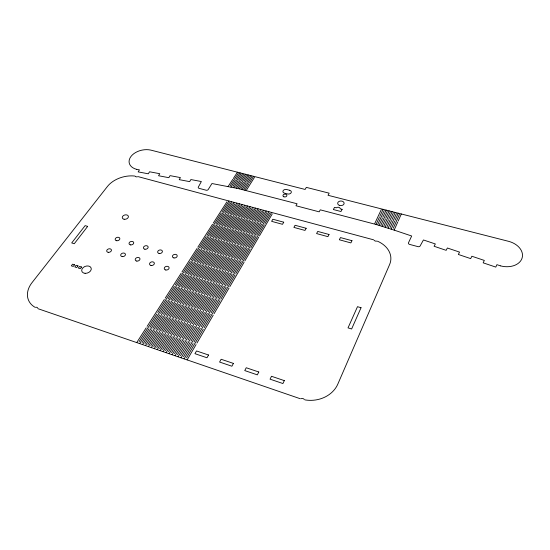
<?xml version="1.0" encoding="UTF-8"?>
<svg xmlns="http://www.w3.org/2000/svg" width="550" height="550" viewBox="0 0 550 550"><rect width="100%" height="100%" fill="white"/><g stroke="black" fill="none" stroke-linecap="round" stroke-linejoin="round"><path stroke-width="0.82" d="M136.599 169.338L139.425 169.868L138.167 171.889L148.321 173.807L149.559 171.779L159.768 173.704L158.551 175.739L168.85 177.691L170.053 175.636L180.414 177.588L179.231 179.651L189.688 181.631L190.843 179.554L201.355 181.534L198.351 187.034A1.554 1.073 -9.8 0 0 199.086 188.341L206.119 190.211A1.561 1.079 -9.4 0 0 208.202 189.544L211.942 183.528L238.356 188.602L297.082 203.768L295.969 205.748L319.192 211.846L320.265 209.839L375.753 224.386L394.158 230.113L397.732 222.056M398.159 221.093L401.321 213.978M393.229 228.305L399.458 214.328M391.153 229.082L394.652 221.258M395.086 220.303L398.262 213.194M390.136 227.494L396.406 213.551M388.142 228.092L391.586 220.468M392.013 219.512L395.216 212.417M387.049 226.689L393.36 212.774M385.124 227.129L388.52 219.677M388.953 218.721L392.171 211.647M383.969 225.885L390.321 211.998M382.099 226.208L385.461 218.886M385.901 217.931L389.139 210.87M380.902 225.081L387.283 211.221M377.836 224.276L384.257 210.451M379.074 225.321L382.415 218.096M382.855 217.147L386.114 210.1M376.035 224.462L379.369 217.305M379.816 216.363L383.096 209.33M374.784 223.479L381.239 209.681M187.124 359.893L196.075 344.554M196.955 343.042L213.228 315.143M214.06 313.713L229.061 288.001M229.845 286.653L244.076 262.261M244.826 260.975L258.699 237.194M259.407 235.971L272.243 213.964M186.519 357.823L203.287 329.154M204.146 327.69L220 300.589M220.811 299.2L235.049 274.863M235.819 273.549L250.085 249.164M250.814 247.913L264.357 224.758M265.052 223.568L271.569 212.438M184.099 358.854L193.077 343.551M193.964 342.038L210.292 314.201M211.131 312.778L226.181 287.121M226.971 285.773L241.258 261.429M242.007 260.15L255.929 236.417M256.644 235.201L269.534 213.235M183.494 356.785L200.324 328.185M201.19 326.721L217.099 299.681M217.91 298.299L232.203 274.01M232.973 272.697L247.294 248.359M248.029 247.115L261.621 224.008M262.322 222.826L268.861 211.709M180.482 355.754L197.374 327.216M198.234 325.758L214.204 298.781M215.022 297.399L229.364 273.164M230.141 271.851L244.509 247.562M245.245 246.317L258.892 223.259M259.593 222.076L266.159 210.987M181.074 357.816L190.087 342.547M190.974 341.041L207.364 313.266M208.202 311.85L223.314 286.248M224.104 284.9L238.439 260.604M239.195 259.325L253.172 235.641M253.887 234.431L266.826 212.506M178.062 356.785L187.11 341.543M187.997 340.044L204.449 312.331M205.288 310.915L220.447 285.368M221.244 284.027L235.634 259.786M236.39 258.507L250.415 234.871M251.137 233.661L264.124 211.778M177.478 354.729L194.425 326.253M195.291 324.796L211.317 297.873M212.135 296.498L226.531 272.312M227.308 271.006L241.732 246.771M242.474 245.527L256.169 222.509M256.871 221.334L263.457 210.258M174.488 353.705L191.489 325.291M192.356 323.84L208.436 296.972M209.261 295.597L223.706 271.466M224.482 270.16L238.961 245.974M239.704 244.736L253.454 221.767M254.155 220.584L260.769 209.536M175.065 355.754L184.14 340.553M185.027 339.054L201.534 311.403M202.379 309.987L217.594 284.494M218.391 283.154L232.829 258.961M233.592 257.689L247.672 234.101M248.394 232.891L261.429 211.049M172.067 354.729L181.17 339.556M182.071 338.064L198.626 310.475M199.478 309.059L214.741 283.621M215.545 282.281L230.038 258.143M230.801 256.871L244.929 233.331M245.657 232.121L258.734 210.327M169.077 353.698L178.214 338.566M179.114 337.074L195.731 309.547M196.584 308.137L211.901 282.755M212.706 281.414L227.246 257.331M228.016 256.059L242.192 232.567M242.921 231.357L256.053 209.605M171.497 352.681L188.561 324.335M189.434 322.884L205.562 296.079M206.387 294.704L220.887 270.621M221.671 269.321L236.197 245.183M236.94 243.946L250.738 221.024M251.446 219.849L258.087 208.821M168.513 351.656L185.632 323.373M186.512 321.929L202.702 295.178M203.528 293.81L218.075 269.782M218.859 268.482L233.441 244.393M234.19 243.155L248.036 220.282M248.744 219.106L255.406 208.099M166.1 352.681L175.264 337.576M176.165 336.091L192.844 308.619M193.696 307.216L209.069 281.889M209.88 280.555L224.469 256.513M225.239 255.248L239.47 231.798M240.199 230.594L253.378 208.89M163.13 351.656L172.322 336.593M173.229 335.108L189.956 307.697M190.816 306.295L206.243 281.022M207.054 279.689L221.691 255.702M222.468 254.437L236.748 231.034M237.483 229.838L250.704 208.168M165.543 350.639L182.717 322.417M183.597 320.973L199.843 294.284M200.674 292.923L215.27 268.943M216.061 267.644L230.691 243.602M231.44 242.371L245.334 219.539M246.049 218.371L252.739 207.384M162.58 349.621L179.809 321.468M180.696 320.024L196.989 293.397M197.828 292.036L212.472 268.104M213.262 266.805L227.947 242.818M228.697 241.587L242.646 218.797M243.361 217.628L250.071 206.669M160.167 350.639L169.393 335.61M170.301 334.125L187.083 306.776M187.942 305.381L203.417 280.156M204.236 278.829L218.928 254.891M219.697 253.633L234.032 230.278M234.768 229.075L248.036 207.453M157.211 349.628L166.464 334.627M167.379 333.149L184.216 305.862M185.075 304.466L200.606 279.297M201.424 277.97L216.164 254.079M216.941 252.821L231.323 229.515M232.059 228.319L245.383 206.738M159.624 348.611L176.907 320.519M177.794 319.082L194.15 292.511M194.982 291.149L209.681 267.266M210.478 265.973L225.211 242.034M225.968 240.804L239.958 218.061M240.68 216.899L247.411 205.954M156.674 347.6L174.02 319.571M174.907 318.134L191.311 291.624M192.149 290.262L206.896 266.434M207.694 265.141L222.475 241.251M223.238 240.027L237.277 217.326M237.999 216.164L244.757 205.239M154.261 348.611L163.542 333.651M164.457 332.173L181.356 304.947M182.215 303.552L197.801 278.438M198.619 277.118L213.414 253.275M214.191 252.017L228.621 228.759M229.364 227.562L242.729 206.023M151.319 347.607L160.634 332.674M161.549 331.203L178.496 304.033M179.369 302.644L195.002 277.585M195.821 276.265L210.664 252.471M211.447 251.219L225.926 228.002M226.669 226.813L240.082 205.308M153.732 346.596L171.132 318.629M172.019 317.192L188.478 290.737M189.324 289.382L204.119 265.602M204.916 264.316L219.752 240.467M220.516 239.243L234.603 216.597M235.331 215.428L242.11 204.531M150.796 345.593L168.252 317.68M169.146 316.257L185.659 289.857M186.505 288.502L201.348 264.77M202.153 263.484L217.037 239.69M217.8 238.466L231.935 215.861M232.664 214.699L239.47 203.823M147.874 344.589L165.378 316.745M166.279 315.315L182.841 288.97M183.693 287.623L198.584 263.945M199.389 262.659L214.321 238.913M215.091 237.696L229.274 215.133M230.003 213.971L236.83 203.115M148.39 346.596L157.733 331.698M158.647 330.234L175.649 303.126M176.522 301.737L192.204 276.726M193.029 275.413L207.921 251.666M208.704 250.415L223.238 227.246M223.981 226.057L237.442 204.6M246.579 189.942L254.499 177.32M243.843 189.228L251.79 176.633M145.461 345.593L154.832 330.729M155.76 329.264L172.81 302.211M173.683 300.829L189.42 275.873M190.245 274.56L205.191 250.869M205.975 249.617L220.55 226.497M221.299 225.308L234.802 203.892M244.874 190.114L248.978 183.59M249.528 182.724L253.564 176.303M242.11 189.447L246.262 182.889M246.806 182.022L250.862 175.615M144.953 343.585L162.518 315.803M163.419 314.38L180.036 288.097M180.888 286.749L195.827 263.12M196.632 261.841L211.619 238.136M212.383 236.919L226.621 214.404M227.349 213.249L234.204 202.407M142.044 342.588L159.658 314.868M160.559 313.452L177.231 287.217M178.09 285.876L193.071 262.295M193.889 261.016L208.917 237.366M209.688 236.149L223.974 213.675M224.702 212.52L231.577 201.706M241.113 188.512L249.088 175.938M142.546 344.589L151.944 329.759M152.873 328.302L169.978 301.311M170.858 299.929L186.643 275.021M187.474 273.714L202.462 250.064M203.252 248.82L217.876 225.748M218.625 224.558L232.176 203.184M238.384 187.798L246.386 175.251M139.638 343.592L149.064 328.79M149.992 327.339L167.152 300.403M168.032 299.028L183.865 274.175M184.704 272.869L199.739 249.267M200.53 248.029L215.208 224.998M215.958 223.816L229.556 202.482M239.326 188.815L243.547 182.188M244.09 181.321L248.16 174.928M136.73 342.595L146.19 327.827M147.125 326.377L164.333 299.502M165.22 298.127L181.101 273.329M181.94 272.023L197.024 248.476M197.821 247.232L212.541 224.249M213.297 223.073L226.937 201.774M236.534 188.21L240.838 181.486M241.388 180.62L245.472 174.24M139.136 341.598L156.812 313.94M157.713 312.524L174.439 286.344M175.292 285.003L190.327 261.47M191.146 260.198L206.222 236.589M206.999 235.379L221.327 212.953M222.062 211.798L228.965 201.004M235.668 187.089L243.698 174.563M232.952 186.381L241.017 173.876M233.729 187.633L238.136 180.785M238.686 179.926L242.784 173.553M230.917 187.083L235.441 180.091M235.991 179.231L240.103 172.872M230.251 185.673L238.336 173.195M228.085 186.567L232.746 179.389M233.303 178.537L237.428 172.191M301.097 398.716L301.214 398.668A2.496 2.186 -2.8 0 1 304.308 399.513M138.277 176.674L373.608 239.821M300.314 398.75L38.198 308.763M394.158 230.113L411.675 236.005L408.485 242.784A1.719 1.265 5.1 0 0 409.619 244.406L418.014 246.647A1.732 1.272 5.7 0 0 420.111 245.988L423.438 239.958L435.339 243.959L434.094 246.269L446.153 250.339L447.37 248.002L459.546 252.099L458.349 254.458L470.683 258.617L471.859 256.238L484.316 260.425L483.168 262.831L495.791 267.094L496.918 264.667L500.473 265.863M500.603 265.891A18.033 12.87 11.3 0 0 522.019 258.301A18.033 12.87 11.3 0 0 508.881 241.402L328.034 195.291L329.161 193.174L306.309 187.371L305.14 189.454L150.844 150.116A15.036 9.838 -12.2 0 0 130.921 156.53A15.036 9.838 -12.2 0 0 136.51 169.311M376.743 241.099A2.152 1.588 2.5 0 1 374.151 240.247M377.417 241.168A25.891 19.539 2.1 0 1 389.613 264.536L337.837 384.072A28.848 24.695 -1.6 0 1 304.954 399.891M35.537 307.299A2.31 1.65 -23.7 0 1 37.764 308.268M34.898 307.223A26.647 18.996 -21.8 0 1 32.065 282.583L107.429 186.478A23.492 15.847 -14 0 1 134.901 176.062M137.589 176.736A1.939 1.292 -13 0 1 135.341 176.289M361.041 307.732L351.629 328.982L348.026 327.876L357.5 306.68L361.041 307.732M284.322 380.621L282.913 383.536L270.057 379.17L271.494 376.283L284.322 380.621M351.966 240.701L350.893 242.914L339.35 239.772L340.443 237.572L351.966 240.701M258.796 371.993L257.331 374.853L244.75 370.583L246.235 367.751L258.796 371.993M329.031 234.479L327.917 236.665L316.594 233.578L317.728 231.419L329.031 234.479M342.114 209.323L340.986 211.523L333.362 209.543L334.503 207.35L336.339 207.824A2.234 1.602 -0.8 0 1 338.807 207.35A2.234 1.602 -0.8 0 1 340.264 208.849L342.114 209.323M233.406 363.413L231.894 366.217L219.581 362.044L221.114 359.26L233.406 363.413M306.164 228.278L305.002 230.429L293.893 227.404L295.068 225.273L306.164 228.278M208.553 355.011L206.999 357.768L194.947 353.684L196.529 350.948L208.553 355.011M283.718 222.193L282.521 224.311L271.618 221.341L272.834 219.244L283.718 222.193M81.537 267.018L80.286 268.689L78.341 268.07L79.592 266.399L81.537 267.018M78.011 265.904L76.759 267.568L74.821 266.949L76.072 265.286L78.011 265.904M74.498 264.791L73.246 266.447L71.314 265.836L72.566 264.172L74.498 264.791M87.656 226.394L74.278 243.726L71.706 242.935L85.119 225.637L87.656 226.394M289.63 190.272L286.736 189.53A2.757 1.939 -4.4 0 0 283.126 190.706A2.757 1.939 -4.4 0 0 284.597 193.194L287.506 193.944A2.764 1.946 -4.2 0 0 291.115 192.768A2.764 1.946 -4.2 0 0 289.63 190.272M339.261 205.301A3.231 2.303 -0.6 0 0 344.128 203.308A3.231 2.303 -0.6 0 0 339.302 201.314A3.231 2.303 -0.6 0 0 339.261 205.301M283.882 196.79A1.98 1.403 -4.5 0 0 286.88 195.504A1.98 1.403 -4.5 0 0 283.951 194.363A1.98 1.403 -4.5 0 0 283.882 196.79M85.071 273.329A4.936 3.527 -19.2 0 0 91.162 268.077A4.936 3.527 -19.2 0 0 83.215 267.506A4.936 3.527 -19.2 0 0 85.071 273.329M108.247 252.333A2.427 1.726 -17.1 0 0 111.409 249.92A2.427 1.726 -17.1 0 0 107.552 249.425A2.427 1.726 -17.1 0 0 108.247 252.333M116.717 240.735A2.386 1.684 -16.1 0 0 119.817 238.377A2.386 1.684 -16.1 0 0 116.002 237.903A2.386 1.684 -16.1 0 0 116.717 240.735M130.611 244.901A2.399 1.712 -15.5 0 0 133.698 242.522A2.399 1.712 -15.5 0 0 129.841 242.041A2.399 1.712 -15.5 0 0 130.611 244.901M122.258 256.623A2.434 1.753 -16.5 0 0 125.4 254.189A2.434 1.753 -16.5 0 0 121.509 253.688A2.434 1.753 -16.5 0 0 122.258 256.623M136.819 261.085A2.441 1.781 -15.8 0 0 139.947 258.624A2.441 1.781 -15.8 0 0 136.015 258.115A2.441 1.781 -15.8 0 0 136.819 261.085M144.884 249.212A2.406 1.739 -14.8 0 0 148.142 246.95A2.406 1.739 -14.8 0 0 144.354 246.242A2.406 1.739 -14.8 0 0 144.884 249.212M151.03 265.471A2.454 1.808 -15.1 0 0 154.337 263.134A2.454 1.808 -15.1 0 0 150.473 262.391A2.454 1.808 -15.1 0 0 151.03 265.471M173.951 257.929A2.427 1.794 -13.3 0 0 177.189 255.626A2.427 1.794 -13.3 0 0 173.312 254.897A2.427 1.794 -13.3 0 0 173.951 257.929M165.784 269.995A2.461 1.836 -14.3 0 0 169.084 267.63A2.461 1.836 -14.3 0 0 165.165 266.874A2.461 1.836 -14.3 0 0 165.784 269.995M124.114 219.251A3.135 2.173 -14.9 0 0 128.397 216.404A3.135 2.173 -14.9 0 0 123.509 215.531A3.135 2.173 -14.9 0 0 124.114 219.251M159.136 253.488A2.42 1.767 -14.1 0 0 162.387 251.206A2.42 1.767 -14.1 0 0 158.558 250.484A2.42 1.767 -14.1 0 0 159.136 253.488"/></g></svg>
